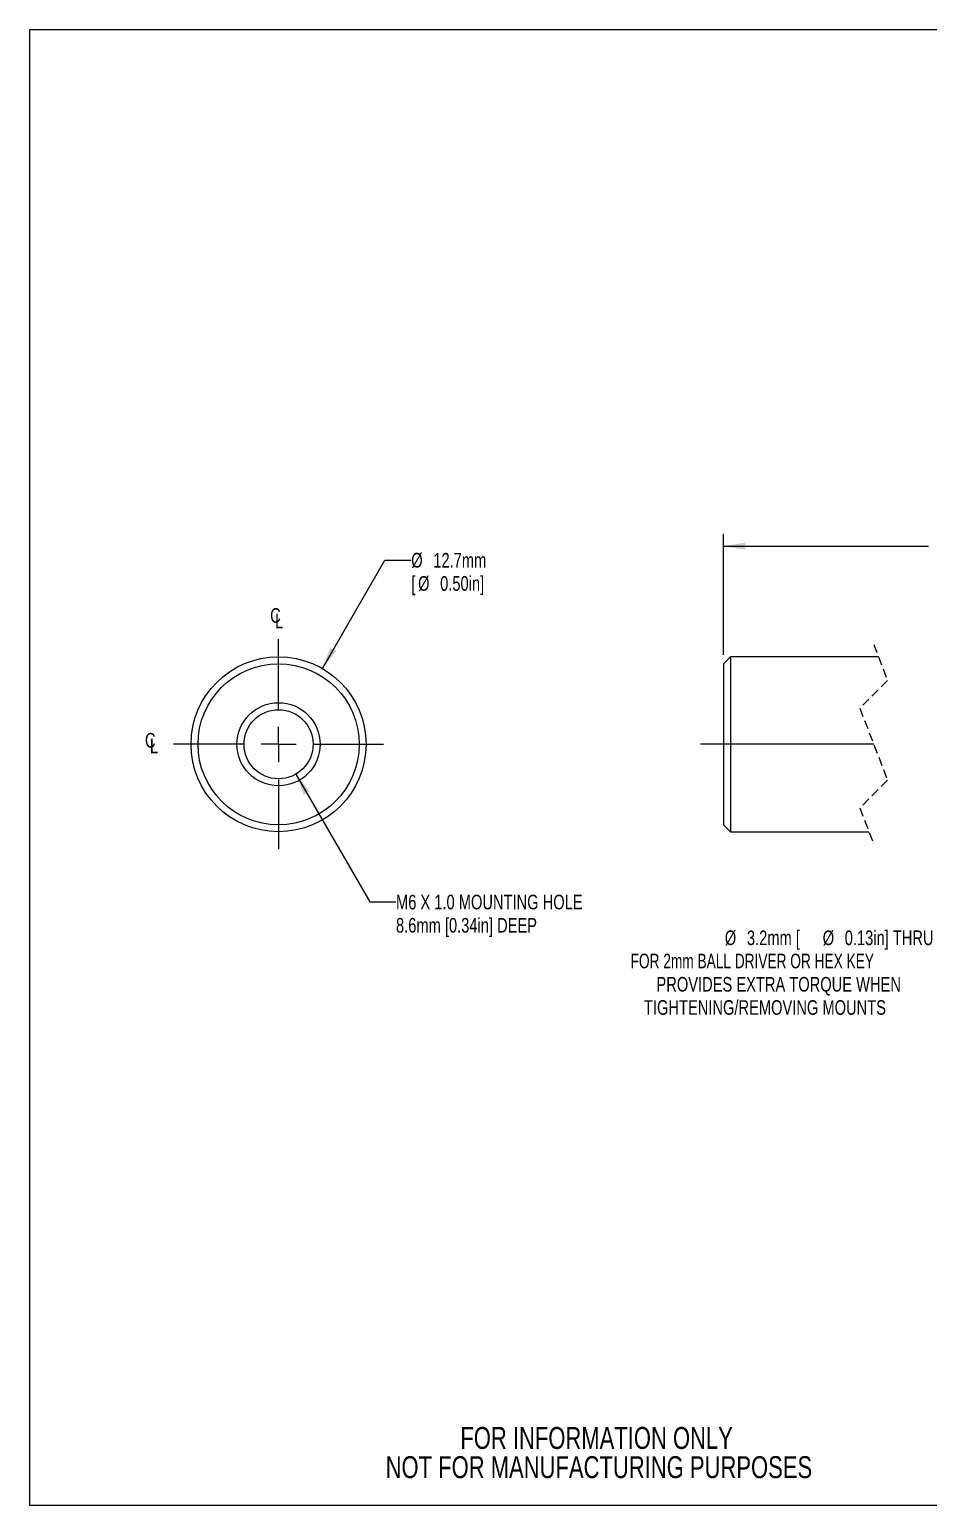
# Model space of a CAD drawing. Header units: millimetres. Extents: x 2 to 278, y 1 to 215.
# Drawn here: x 1.6 to 131.7, y 0.9 to 214.6 of the extents above; entities that cross this region are included whole.
import ezdxf

# ---------------------------------------------------------------- set-up
doc = ezdxf.new("R2010")
doc.units = ezdxf.units.MM
doc.linetypes.add('HIDDEN', pattern=[1.905, 1.27, -0.635])
doc.styles.add('SLDTEXTSTYLE0', font='TXT', dxfattribs={"width": 0.75})
doc.styles.add('SLDTEXTSTYLE2', font='TXT', dxfattribs={"width": 0.7})
doc.dimstyles.new('SLDDIMSTYLE1', dxfattribs={"dimtxt": 2.116667, "dimasz": 3.175, "dimexe": 0, "dimexo": 0.0625, "dimgap": 0.529167, "dimtad": 0, "dimtih": 1, "dimtoh": 1, "dimdec": 1, "dimlfac": 0.5, "dimrnd": 1e-09, "dimzin": 4, "dimdsep": 46, "dimtxsty": 'SLDTEXTSTYLE0', "dimsah": 1, "dimcen": 0.09, "dimadec": 0, "dimazin": 1, "dimtfac": 1, "dimtdec": 1, "dimtofl": 0, "dimtmove": 0, "dimatfit": 3, "dimfxl": 1, "dimfrac": 2, "dimtolj": 1, "dimtzin": 12, "dimarcsym": 0})
doc.dimstyles.new('SLDDIMSTYLE2', dxfattribs={"dimtxt": 2.116667, "dimasz": 3.175, "dimexe": 0, "dimexo": 0.0625, "dimgap": 0.529167, "dimtad": 0, "dimtih": 1, "dimtoh": 1, "dimdec": 1, "dimlfac": 0.5, "dimrnd": 1e-09, "dimzin": 12, "dimdsep": 46, "dimtxsty": 'SLDTEXTSTYLE0', "dimsah": 1, "dimcen": 0, "dimadec": 0, "dimazin": 3, "dimtfac": 1, "dimtdec": 1, "dimtofl": 0, "dimtmove": 0, "dimatfit": 3, "dimfxl": 1, "dimfrac": 2, "dimtolj": 1, "dimtzin": 12, "dimarcsym": 0})
doc.dimstyles.new('SLDDIMSTYLE4', dxfattribs={"dimtxt": 2.116667, "dimasz": 3.175, "dimexe": 0, "dimexo": 0.0625, "dimgap": 0.529167, "dimtad": 0, "dimtih": 1, "dimtoh": 1, "dimdec": 1, "dimlfac": 0.5, "dimrnd": 1e-09, "dimzin": 12, "dimdsep": 46, "dimtxsty": 'SLDTEXTSTYLE0', "dimsah": 1, "dimcen": 0, "dimadec": 0, "dimazin": 3, "dimtfac": 1, "dimtdec": 1, "dimtofl": 0, "dimtmove": 0, "dimatfit": 3, "dimfxl": 1, "dimfrac": 2, "dimtolj": 1, "dimtzin": 12, "dimarcsym": 0})

# ---------------------------------------------------------------- blocks, each defined once
blk = doc.blocks.new('_D_2')
at = {"color": 7, "linetype": 'Continuous', "lineweight": 0}
for p, q in [((102.03, 124.07), (102.03, 141.6)), ((169.31, 141.23), (168.6, 139.82)), ((170.72, 138.41), (169.31, 141.23)), ((176.12, 123.11), (176.12, 141.6)), ((102.03, 139.82), (131.7, 139.82)), ((135.19, 139.82), (134.55, 139.82)), ((134.55, 139.82), (134.55, 136.46)), ((142.95, 139.82), (143.6, 139.82)), ((143.6, 139.82), (143.6, 136.46)), ((168.6, 139.82), (146.45, 139.82)), ((171.42, 139.82), (170.72, 138.41)), ((176.12, 139.82), (171.42, 139.82)), ((134.55, 136.46), (135.19, 136.46)), ((143.6, 136.46), (142.95, 136.46))]:
    blk.add_line(p, q, dxfattribs=at)
at = {"color": 7, "linetype": 'Continuous', "lineweight": 18}
for points in [[(102.03, 139.82), (105.2, 139.31), (105.2, 140.33)], [(176.12, 139.82), (172.94, 140.33), (172.94, 139.31)]]:
    blk.add_solid(points, dxfattribs=at)
at = {"color": 7, "linetype": 'Continuous', "lineweight": 18, "char_height": 2.117, "attachment_point": 1, "style": 'SLDTEXTSTYLE0'}
for s, insert in [('100.0mm', (132.91, 142.98)), ('3.94in', (135.19, 139.18))]:
    blk.add_mtext(s, dxfattribs=dict(at, insert=insert))
blk = doc.blocks.new('_D_3')
at = {"color": 7, "linetype": 'Continuous', "lineweight": 0}
for p, q in [((154.21, 108.39), (139.62, 83.12)), ((139.62, 83.12), (135.81, 83.12))]:
    blk.add_line(p, q, dxfattribs=at)
at = {"color": 7, "linetype": 'Continuous', "lineweight": 18}
blk.add_solid([(154.21, 108.39), (152.18, 105.9), (153.06, 105.39)], dxfattribs=at)
at = {"color": 7, "linetype": 'Continuous', "lineweight": 18, "attachment_point": 1}
for s, insert, char_height, style in [('%%c', (102.23, 84.17), 2.117, 'SLDTEXTSTYLE0'), ('3.2mm [', (105.43, 84.17), 2.117, 'SLDTEXTSTYLE0'), ('%%c', (116.4, 84.17), 2.117, 'SLDTEXTSTYLE0'), ('0.13in] THRU', (119.59, 84.17), 2.1167, 'SLDTEXTSTYLE0'), ('FOR 2mm BALL DRIVER OR HEX KEY', (88.59, 80.81), 2.1167, 'SLDTEXTSTYLE2'), ('PROVIDES EXTRA TORQUE WHEN', (92.34, 77.44), 2.1167, 'SLDTEXTSTYLE0'), ('TIGHTENING/REMOVING MOUNTS', (90.53, 74.08), 2.1167, 'SLDTEXTSTYLE0')]:
    blk.add_mtext(s, dxfattribs=dict(at, insert=insert, char_height=char_height, style=style))
blk = doc.blocks.new('SW_CENTERMARKSYMBOL_0')
at = {"color": 0, "linetype": 'Continuous', "lineweight": 18}
for p, q in [((32.02, 5.08), (32.02, 5.71)), ((32.02, 0), (32.02, 2.54)), ((0, 0), (-25.05, 0)), ((26.94, 0), (12.7, 0)), ((32.02, 0), (29.48, 0)), ((32.02, 0), (32.02, -2.54)), ((32.02, 0), (34.56, 0)), ((37.1, 0), (64.85, 0)), ((32.02, -5.08), (32.02, -5.71))]:
    blk.add_line(p, q, dxfattribs=at)
blk = doc.blocks.new('_D_4')
at = {"color": 7, "linetype": 'Continuous', "lineweight": 0}
for p, q in [((43.97, 122.12), (53.03, 137.81)), ((53.03, 137.81), (56.84, 137.81))]:
    blk.add_line(p, q, dxfattribs=at)
at = {"color": 7, "linetype": 'Continuous', "lineweight": 18}
blk.add_solid([(43.97, 122.12), (46, 124.62), (45.12, 125.12)], dxfattribs=at)
at = {"color": 7, "linetype": 'Continuous', "lineweight": 18, "attachment_point": 1, "style": 'SLDTEXTSTYLE0'}
for s, insert, char_height in [('%%c', (56.84, 138.85), 2.117), ('12.7mm', (60.03, 138.85), 2.117), ('[', (56.84, 135.49), 2.12), ('%%c', (57.83, 135.49), 2.117), ('0.50in]', (61.02, 135.49), 2.117)]:
    blk.add_mtext(s, dxfattribs=dict(at, insert=insert, char_height=char_height))
blk = doc.blocks.new('_D_5')
at = {"color": 7, "linetype": 'Continuous', "lineweight": 0}
for p, q in [((40.13, 106.81), (50.82, 88.3)), ((50.82, 88.3), (54.63, 88.3))]:
    blk.add_line(p, q, dxfattribs=at)
at = {"color": 7, "linetype": 'Continuous', "lineweight": 18}
blk.add_solid([(40.13, 106.81), (41.28, 103.81), (42.16, 104.32)], dxfattribs=at)
at = {"color": 7, "linetype": 'Continuous', "lineweight": 18, "char_height": 2.1167, "attachment_point": 1, "style": 'SLDTEXTSTYLE0'}
for s, insert in [('M6 X 1.0 MOUNTING HOLE', (54.63, 89.35)), ('8.6mm [0.34in] DEEP', (54.63, 85.98))]:
    blk.add_mtext(s, dxfattribs=dict(at, insert=insert))
blk = doc.blocks.new('SW_SYMBOL_MOD_CL')
at = {"color": 0, "linetype": 'Continuous', "lineweight": 0, "char_height": 783, "attachment_point": 5, "style": 'SLDTEXTSTYLE0'}
for s, insert in [('C', (400, 600)), ('L', (600, 300))]:
    blk.add_mtext(s, dxfattribs=dict(at, insert=insert))
blk = doc.blocks.new('SW_CENTERMARKSYMBOL_1')
at = {"color": 0, "linetype": 'Continuous', "lineweight": 18}
for p, q in [((0, 5.08), (0, 15.2146)), ((0, 0), (0, 2.54)), ((-5.08, 0), (-15.2146, 0)), ((0, 0), (-2.54, 0)), ((0, 0), (0, -2.54)), ((0, 0), (2.54, 0)), ((5.08, 0), (15.2146, 0)), ((0, -5.08), (0, -15.2146))]:
    blk.add_line(p, q, dxfattribs=at)

msp = doc.modelspace()

# ---------------------------------------------------------------- linework, layer by layer
at = {"color": 7, "linetype": 'Continuous', "lineweight": 18}
for p, q in [((1.58, 214.65), (277.99, 214.65)), ((1.58, 214.65), (1.58, 0.9)), ((103.04, 123.82), (102.03, 122.8)), ((102.03, 122.8), (102.03, 111.14)), ((124.46, 123.82), (103.04, 123.82)), ((103.04, 123.82), (103.04, 111.14)), ((102.03, 111.14), (102.03, 99.49)), ((103.04, 111.14), (103.04, 98.47)), ((102.03, 99.49), (103.04, 98.47)), ((103.04, 98.47), (123.1, 98.47)), ((277.99, 0.9), (1.58, 0.9))]:
    msp.add_line(p, q, dxfattribs=at)
at = {"color": 7, "linetype": 'HIDDEN', "lineweight": 18}
for p, q in [((123.78, 125.6), (125.78, 120.37)), ((125.78, 120.37), (121.78, 116.37)), ((121.78, 116.37), (125.78, 105.92)), ((125.78, 105.92), (121.78, 101.92)), ((121.78, 101.92), (123.78, 96.69))]:
    msp.add_line(p, q, dxfattribs=at)
at = {"color": 7, "linetype": 'Continuous', "lineweight": 18}
for radius in [12.67, 11.66, 6.02, 5]:
    msp.add_circle((37.63, 111.14), radius, dxfattribs=at)

# ---------------------------------------------------------------- block references
at = {"color": 7, "linetype": 'Continuous', "lineweight": 0, "xscale": 0.0027037109, "yscale": 0.0027037109, "zscale": 0.0027037109}
for p in [(36.1, 128.16), (17.98, 110.08)]:
    msp.add_blockref('SW_SYMBOL_MOD_CL', p, dxfattribs=at)
at = {"color": 7, "linetype": 'Continuous', "lineweight": 0}
for name, p in [('SW_CENTERMARKSYMBOL_1', (37.63, 111.14)), ('SW_CENTERMARKSYMBOL_0', (123.78, 111.14))]:
    msp.add_blockref(name, p, dxfattribs=at)

# ---------------------------------------------------------------- texts
at = {"color": 7, "linetype": 'Continuous', "lineweight": 0, "char_height": 3.175, "attachment_point": 2, "style": 'SLDTEXTSTYLE0'}
for s, insert in [('FOR INFORMATION ONLY', (83.67, 12.27)), ('NOT FOR MANUFACTURING PURPOSES', (84, 8.04))]:
    msp.add_mtext(s, dxfattribs=dict(at, insert=insert))

# ---------------------------------------------------------------- dimensions: what is measured, and where the dimension line sits
at = {"color": 7, "linetype": 'Continuous', "lineweight": 18}
dim = msp.add_linear_dim(base=(102.03, 139.82), p1=(176.12, 121.84), p2=(102.03, 122.8), text='100.0mm', dimstyle='SLDDIMSTYLE1', dxfattribs=at)
dim.commit()
dim.dimension.update_dxf_attribs({"geometry": '_D_2', "text_midpoint": (139.07, 139.82), "dimtype": 160})
dim = msp.add_diameter_dim_2p(p1=(31.3, 100.17), p2=(43.97, 122.12), text='%%c12.7mm\\P[%%c0.50in]', dimstyle='SLDDIMSTYLE4', dxfattribs=at)
dim.commit()
dim.dimension.update_dxf_attribs({"geometry": '_D_4', "text_midpoint": (63.82, 137.81), "dimtype": 163})
for p1, p2, text, picture, middle in [((35.13, 115.47), (40.13, 106.81), 'M6 X 1.0 MOUNTING HOLE\\P8.6mm [0.34in] DEEP', '_D_5', (72.37, 88.3)), ((157.39, 113.89), (154.21, 108.39), '%%c3.2mm [%%c0.13in] THRU\\PFOR 2mm BALL DRIVER OR HEX KEY\\P PROVIDES EXTRA TORQUE WHEN\\PTIGHTENING/REMOVING MOUNTS', '_D_3', (112.2, 83.12))]:
    dim = msp.add_diameter_dim_2p(p1=p1, p2=p2, text=text, dimstyle='SLDDIMSTYLE2', override={"dimpost": '<>'}, dxfattribs=at)
    dim.commit()
    dim.dimension.update_dxf_attribs({"geometry": picture, "text_midpoint": middle, "dimtype": 163})

doc.saveas('drawing.dxf')
